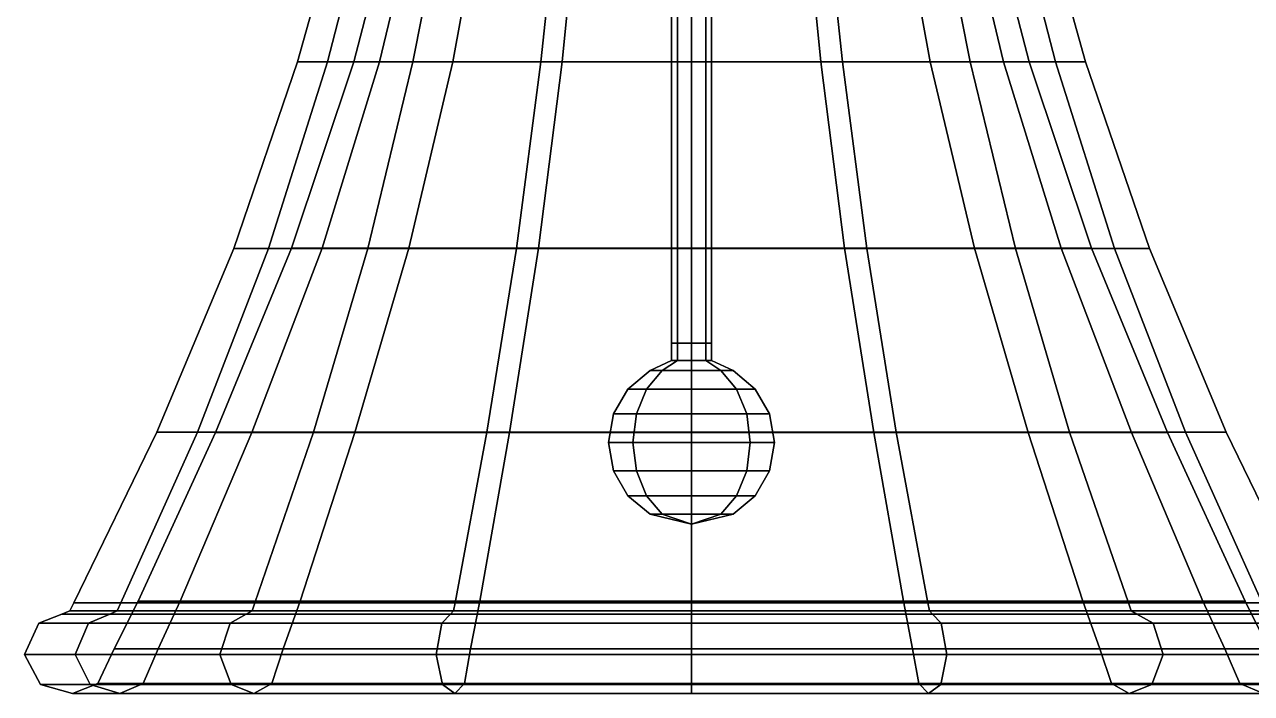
# Model space of a CAD drawing. Header units: metres. Extents: x -14.1 to 14.1, y -13.2 to 13.2.
# Drawn here: x 2.721 to 3.797, y -6.282 to -5.696 of the extents above; entities that cross this region are included whole.
import ezdxf

# ---------------------------------------------------------------- set-up
doc = ezdxf.new("R2010")
doc.units = ezdxf.units.M

msp = doc.modelspace()

# ---------------------------------------------------------------- linework, layer by layer
at = {"layer": 'bell2', "color": 26}
for points in [[(3.02976, -5.56174, 17.295), (2.98673, -5.72833, 17.2772), (2.96048, -5.72833, 17.4094), (3.00704, -5.56174, 17.4094)], [(3.00704, -5.56174, 17.4094), (2.96048, -5.72833, 17.4094), (2.98673, -5.72833, 17.5416), (3.02976, -5.56174, 17.5238)], [(3.09456, -5.56174, 17.198), (3.06164, -5.72833, 17.1651), (2.98673, -5.72833, 17.2772), (3.02976, -5.56174, 17.295)], [(3.02976, -5.56174, 17.5238), (2.98673, -5.72833, 17.5416), (3.06164, -5.72833, 17.6537), (3.09456, -5.56174, 17.6208)], [(3.03239, -5.72833, 17.2961), (3.07309, -5.55838, 17.313), (3.05391, -5.55838, 17.4094), (3.0099, -5.72833, 17.4094)], [(3.0099, -5.72833, 17.4094), (3.05391, -5.55838, 17.4094), (3.07309, -5.55838, 17.5058), (3.03239, -5.72833, 17.5227)], [(3.09657, -5.72833, 17.2001), (3.1277, -5.55838, 17.2312), (3.07309, -5.55838, 17.313), (3.03239, -5.72833, 17.2961)], [(3.03239, -5.72833, 17.5227), (3.07309, -5.55838, 17.5058), (3.1277, -5.55838, 17.5876), (3.09657, -5.72833, 17.6187)], [(3.19152, -5.56174, 17.1332), (3.17372, -5.72833, 17.0902), (3.06164, -5.72833, 17.1651), (3.09456, -5.56174, 17.198)], [(3.09456, -5.56174, 17.6208), (3.06164, -5.72833, 17.6537), (3.17372, -5.72833, 17.7286), (3.19152, -5.56174, 17.6856)], [(3.19259, -5.72833, 17.1359), (3.2095, -5.55838, 17.1766), (3.1277, -5.55838, 17.2312), (3.09657, -5.72833, 17.2001)], [(3.09657, -5.72833, 17.6187), (3.1277, -5.55838, 17.5876), (3.2095, -5.55838, 17.6422), (3.19259, -5.72833, 17.6829)], [(3.30592, -5.56174, 17.1105), (3.30592, -5.72833, 17.0639), (3.17372, -5.72833, 17.0902), (3.19152, -5.56174, 17.1332)], [(3.19152, -5.56174, 17.6856), (3.17372, -5.72833, 17.7286), (3.30592, -5.72833, 17.7549), (3.30592, -5.56174, 17.7083)], [(3.30592, -5.72833, 17.1133), (3.30592, -5.55838, 17.1574), (3.2095, -5.55838, 17.1766), (3.19259, -5.72833, 17.1359)], [(3.19259, -5.72833, 17.6829), (3.2095, -5.55838, 17.6422), (3.30592, -5.55838, 17.6614), (3.30592, -5.72833, 17.7054)], [(3.41921, -5.72833, 17.1359), (3.40239, -5.55838, 17.1766), (3.30592, -5.55838, 17.1574), (3.30592, -5.72833, 17.1133)], [(3.30592, -5.72833, 17.7054), (3.30592, -5.55838, 17.6614), (3.40239, -5.55838, 17.6422), (3.41921, -5.72833, 17.6829)], [(3.42033, -5.56174, 17.1332), (3.43813, -5.72833, 17.0902), (3.30592, -5.72833, 17.0639), (3.30592, -5.56174, 17.1105)], [(3.30592, -5.56174, 17.7083), (3.30592, -5.72833, 17.7549), (3.43813, -5.72833, 17.7286), (3.42033, -5.56174, 17.6856)], [(3.51527, -5.72833, 17.2001), (3.4841, -5.55838, 17.2312), (3.40239, -5.55838, 17.1766), (3.41921, -5.72833, 17.1359)], [(3.41921, -5.72833, 17.6829), (3.40239, -5.55838, 17.6422), (3.4841, -5.55838, 17.5876), (3.51527, -5.72833, 17.6187)], [(3.51729, -5.56174, 17.198), (3.55025, -5.72833, 17.1651), (3.43813, -5.72833, 17.0902), (3.42033, -5.56174, 17.1332)], [(3.42033, -5.56174, 17.6856), (3.43813, -5.72833, 17.7286), (3.55025, -5.72833, 17.6537), (3.51729, -5.56174, 17.6208)], [(3.57941, -5.72833, 17.2961), (3.53875, -5.55838, 17.313), (3.4841, -5.55838, 17.2312), (3.51527, -5.72833, 17.2001)], [(3.51527, -5.72833, 17.6187), (3.4841, -5.55838, 17.5876), (3.53875, -5.55838, 17.5058), (3.57941, -5.72833, 17.5227)], [(3.58209, -5.56174, 17.295), (3.62507, -5.72833, 17.2772), (3.55025, -5.72833, 17.1651), (3.51729, -5.56174, 17.198)], [(3.51729, -5.56174, 17.6208), (3.55025, -5.72833, 17.6537), (3.62507, -5.72833, 17.5416), (3.58209, -5.56174, 17.5238)], [(3.60195, -5.72833, 17.4094), (3.55794, -5.55838, 17.4094), (3.53875, -5.55838, 17.313), (3.57941, -5.72833, 17.2961)], [(3.57941, -5.72833, 17.5227), (3.53875, -5.55838, 17.5058), (3.55794, -5.55838, 17.4094), (3.60195, -5.72833, 17.4094)], [(3.60486, -5.56174, 17.4094), (3.65141, -5.72833, 17.4094), (3.62507, -5.72833, 17.2772), (3.58209, -5.56174, 17.295)], [(3.58209, -5.56174, 17.5238), (3.62507, -5.72833, 17.5416), (3.65141, -5.72833, 17.4094), (3.60486, -5.56174, 17.4094)], [(2.96048, -5.72833, 17.4094), (2.90444, -5.89202, 17.4094), (2.93498, -5.89202, 17.563), (2.98673, -5.72833, 17.5416)], [(2.98673, -5.72833, 17.2772), (2.93498, -5.89202, 17.2558), (2.90444, -5.89202, 17.4094), (2.96048, -5.72833, 17.4094)], [(2.98673, -5.72833, 17.5416), (2.93498, -5.89202, 17.563), (3.02202, -5.89202, 17.6933), (3.06164, -5.72833, 17.6537)], [(3.06164, -5.72833, 17.1651), (3.02202, -5.89202, 17.1255), (2.93498, -5.89202, 17.2558), (2.98673, -5.72833, 17.2772)], [(2.95525, -5.89162, 17.4094), (3.0099, -5.72833, 17.4094), (3.03239, -5.72833, 17.5227), (2.98195, -5.89162, 17.5436)], [(2.98195, -5.89162, 17.2752), (3.03239, -5.72833, 17.2961), (3.0099, -5.72833, 17.4094), (2.95525, -5.89162, 17.4094)], [(2.98195, -5.89162, 17.5436), (3.03239, -5.72833, 17.5227), (3.09657, -5.72833, 17.6187), (3.05798, -5.89162, 17.6574)], [(3.05798, -5.89162, 17.1614), (3.09657, -5.72833, 17.2001), (3.03239, -5.72833, 17.2961), (2.98195, -5.89162, 17.2752)], [(3.06164, -5.72833, 17.6537), (3.02202, -5.89202, 17.6933), (3.1523, -5.89202, 17.7803), (3.17372, -5.72833, 17.7286)], [(3.17372, -5.72833, 17.0902), (3.1523, -5.89202, 17.0385), (3.02202, -5.89202, 17.1255), (3.06164, -5.72833, 17.1651)], [(3.05798, -5.89162, 17.6574), (3.09657, -5.72833, 17.6187), (3.19259, -5.72833, 17.6829), (3.17175, -5.89162, 17.7334)], [(3.17175, -5.89162, 17.0854), (3.19259, -5.72833, 17.1359), (3.09657, -5.72833, 17.2001), (3.05798, -5.89162, 17.1614)], [(3.17372, -5.72833, 17.7286), (3.1523, -5.89202, 17.7803), (3.30592, -5.89202, 17.8109), (3.30592, -5.72833, 17.7549)], [(3.30592, -5.72833, 17.0639), (3.30592, -5.89202, 17.0079), (3.1523, -5.89202, 17.0385), (3.17372, -5.72833, 17.0902)], [(3.17175, -5.89162, 17.7334), (3.19259, -5.72833, 17.6829), (3.30592, -5.72833, 17.7054), (3.30592, -5.89162, 17.7601)], [(3.30592, -5.89162, 17.0587), (3.30592, -5.72833, 17.1133), (3.19259, -5.72833, 17.1359), (3.17175, -5.89162, 17.0854)], [(3.30592, -5.72833, 17.7549), (3.30592, -5.89202, 17.8109), (3.45955, -5.89202, 17.7803), (3.43813, -5.72833, 17.7286)], [(3.43813, -5.72833, 17.0902), (3.45955, -5.89202, 17.0385), (3.30592, -5.89202, 17.0079), (3.30592, -5.72833, 17.0639)], [(3.30592, -5.89162, 17.7601), (3.30592, -5.72833, 17.7054), (3.41921, -5.72833, 17.6829), (3.44014, -5.89162, 17.7334)], [(3.44014, -5.89162, 17.0854), (3.41921, -5.72833, 17.1359), (3.30592, -5.72833, 17.1133), (3.30592, -5.89162, 17.0587)], [(3.44014, -5.89162, 17.7334), (3.41921, -5.72833, 17.6829), (3.51527, -5.72833, 17.6187), (3.55392, -5.89162, 17.6574)], [(3.55392, -5.89162, 17.1614), (3.51527, -5.72833, 17.2001), (3.41921, -5.72833, 17.1359), (3.44014, -5.89162, 17.0854)], [(3.43813, -5.72833, 17.7286), (3.45955, -5.89202, 17.7803), (3.58983, -5.89202, 17.6933), (3.55025, -5.72833, 17.6537)], [(3.55025, -5.72833, 17.1651), (3.58983, -5.89202, 17.1255), (3.45955, -5.89202, 17.0385), (3.43813, -5.72833, 17.0902)], [(3.55392, -5.89162, 17.6574), (3.51527, -5.72833, 17.6187), (3.57941, -5.72833, 17.5227), (3.6299, -5.89162, 17.5436)], [(3.6299, -5.89162, 17.2752), (3.57941, -5.72833, 17.2961), (3.51527, -5.72833, 17.2001), (3.55392, -5.89162, 17.1614)], [(3.55025, -5.72833, 17.6537), (3.58983, -5.89202, 17.6933), (3.67686, -5.89202, 17.563), (3.62507, -5.72833, 17.5416)], [(3.62507, -5.72833, 17.2772), (3.67686, -5.89202, 17.2558), (3.58983, -5.89202, 17.1255), (3.55025, -5.72833, 17.1651)], [(3.6299, -5.89162, 17.5436), (3.57941, -5.72833, 17.5227), (3.60195, -5.72833, 17.4094), (3.65665, -5.89162, 17.4094)], [(3.65665, -5.89162, 17.4094), (3.60195, -5.72833, 17.4094), (3.57941, -5.72833, 17.2961), (3.6299, -5.89162, 17.2752)], [(3.62507, -5.72833, 17.5416), (3.67686, -5.89202, 17.563), (3.70741, -5.89202, 17.4094), (3.65141, -5.72833, 17.4094)], [(3.65141, -5.72833, 17.4094), (3.70741, -5.89202, 17.4094), (3.67686, -5.89202, 17.2558), (3.62507, -5.72833, 17.2772)], [(2.93498, -5.89202, 17.2558), (2.87286, -6.05289, 17.23), (2.83717, -6.05289, 17.4094), (2.90444, -5.89202, 17.4094)], [(2.90444, -5.89202, 17.4094), (2.83717, -6.05289, 17.4094), (2.87286, -6.05289, 17.5888), (2.93498, -5.89202, 17.563)], [(3.02202, -5.89202, 17.1255), (2.97443, -6.05289, 17.0779), (2.87286, -6.05289, 17.23), (2.93498, -5.89202, 17.2558)], [(2.93498, -5.89202, 17.563), (2.87286, -6.05289, 17.5888), (2.97443, -6.05289, 17.7409), (3.02202, -5.89202, 17.6933)], [(2.92032, -6.05325, 17.2497), (2.98195, -5.89162, 17.2752), (2.95525, -5.89162, 17.4094), (2.88856, -6.05325, 17.4094)], [(2.88856, -6.05325, 17.4094), (2.95525, -5.89162, 17.4094), (2.98195, -5.89162, 17.5436), (2.92032, -6.05325, 17.5691)], [(3.01079, -6.05325, 17.1143), (3.05798, -5.89162, 17.1614), (2.98195, -5.89162, 17.2752), (2.92032, -6.05325, 17.2497)], [(2.92032, -6.05325, 17.5691), (2.98195, -5.89162, 17.5436), (3.05798, -5.89162, 17.6574), (3.01079, -6.05325, 17.7045)], [(3.1523, -5.89202, 17.0385), (3.12654, -6.05289, 16.9763), (2.97443, -6.05289, 17.0779), (3.02202, -5.89202, 17.1255)], [(3.02202, -5.89202, 17.6933), (2.97443, -6.05289, 17.7409), (3.12654, -6.05289, 17.8425), (3.1523, -5.89202, 17.7803)], [(3.14621, -6.05325, 17.0238), (3.17175, -5.89162, 17.0854), (3.05798, -5.89162, 17.1614), (3.01079, -6.05325, 17.1143)], [(3.01079, -6.05325, 17.7045), (3.05798, -5.89162, 17.6574), (3.17175, -5.89162, 17.7334), (3.14621, -6.05325, 17.795)], [(3.30592, -5.89202, 17.0079), (3.30592, -6.05289, 16.9407), (3.12654, -6.05289, 16.9763), (3.1523, -5.89202, 17.0385)], [(3.1523, -5.89202, 17.7803), (3.12654, -6.05289, 17.8425), (3.30592, -6.05289, 17.8781), (3.30592, -5.89202, 17.8109)], [(3.30592, -6.05325, 16.992), (3.30592, -5.89162, 17.0587), (3.17175, -5.89162, 17.0854), (3.14621, -6.05325, 17.0238)], [(3.14621, -6.05325, 17.795), (3.17175, -5.89162, 17.7334), (3.30592, -5.89162, 17.7601), (3.30592, -6.05325, 17.8268)], [(3.46568, -6.05325, 17.0238), (3.44014, -5.89162, 17.0854), (3.30592, -5.89162, 17.0587), (3.30592, -6.05325, 16.992)], [(3.30592, -6.05325, 17.8268), (3.30592, -5.89162, 17.7601), (3.44014, -5.89162, 17.7334), (3.46568, -6.05325, 17.795)], [(3.45955, -5.89202, 17.0385), (3.48527, -6.05289, 16.9763), (3.30592, -6.05289, 16.9407), (3.30592, -5.89202, 17.0079)], [(3.30592, -5.89202, 17.8109), (3.30592, -6.05289, 17.8781), (3.48527, -6.05289, 17.8425), (3.45955, -5.89202, 17.7803)], [(3.60105, -6.05325, 17.1143), (3.55392, -5.89162, 17.1614), (3.44014, -5.89162, 17.0854), (3.46568, -6.05325, 17.0238)], [(3.46568, -6.05325, 17.795), (3.44014, -5.89162, 17.7334), (3.55392, -5.89162, 17.6574), (3.60105, -6.05325, 17.7045)], [(3.58983, -5.89202, 17.1255), (3.63737, -6.05289, 17.0779), (3.48527, -6.05289, 16.9763), (3.45955, -5.89202, 17.0385)], [(3.45955, -5.89202, 17.7803), (3.48527, -6.05289, 17.8425), (3.63737, -6.05289, 17.7409), (3.58983, -5.89202, 17.6933)], [(3.69153, -6.05325, 17.2497), (3.6299, -5.89162, 17.2752), (3.55392, -5.89162, 17.1614), (3.60105, -6.05325, 17.1143)], [(3.60105, -6.05325, 17.7045), (3.55392, -5.89162, 17.6574), (3.6299, -5.89162, 17.5436), (3.69153, -6.05325, 17.5691)], [(3.67686, -5.89202, 17.2558), (3.73898, -6.05289, 17.23), (3.63737, -6.05289, 17.0779), (3.58983, -5.89202, 17.1255)], [(3.58983, -5.89202, 17.6933), (3.63737, -6.05289, 17.7409), (3.73898, -6.05289, 17.5888), (3.67686, -5.89202, 17.563)], [(3.72328, -6.05325, 17.4094), (3.65665, -5.89162, 17.4094), (3.6299, -5.89162, 17.2752), (3.69153, -6.05325, 17.2497)], [(3.69153, -6.05325, 17.5691), (3.6299, -5.89162, 17.5436), (3.65665, -5.89162, 17.4094), (3.72328, -6.05325, 17.4094)], [(3.70741, -5.89202, 17.4094), (3.77467, -6.05289, 17.4094), (3.73898, -6.05289, 17.23), (3.67686, -5.89202, 17.2558)], [(3.67686, -5.89202, 17.563), (3.73898, -6.05289, 17.5888), (3.77467, -6.05289, 17.4094), (3.70741, -5.89202, 17.4094)], [(2.83717, -6.05289, 17.4094), (2.76428, -6.20272, 17.4094), (2.80551, -6.20272, 17.6167), (2.87286, -6.05289, 17.5888)], [(2.87286, -6.05289, 17.23), (2.80551, -6.20272, 17.2021), (2.76428, -6.20272, 17.4094), (2.83717, -6.05289, 17.4094)], [(2.87286, -6.05289, 17.5888), (2.80551, -6.20272, 17.6167), (2.92291, -6.20272, 17.7924), (2.97443, -6.05289, 17.7409)], [(2.97443, -6.05289, 17.0779), (2.92291, -6.20272, 17.0264), (2.80551, -6.20272, 17.2021), (2.87286, -6.05289, 17.23)], [(2.82058, -6.20106, 17.4094), (2.88856, -6.05325, 17.4094), (2.92032, -6.05325, 17.5691), (2.85752, -6.20106, 17.5951)], [(2.85752, -6.20106, 17.2237), (2.92032, -6.05325, 17.2497), (2.88856, -6.05325, 17.4094), (2.82058, -6.20106, 17.4094)], [(2.85752, -6.20106, 17.5951), (2.92032, -6.05325, 17.5691), (3.01079, -6.05325, 17.7045), (2.96276, -6.20106, 17.7526)], [(2.96276, -6.20106, 17.0662), (3.01079, -6.05325, 17.1143), (2.92032, -6.05325, 17.2497), (2.85752, -6.20106, 17.2237)], [(2.97443, -6.05289, 17.7409), (2.92291, -6.20272, 17.7924), (3.09863, -6.20272, 17.9098), (3.12654, -6.05289, 17.8425)], [(3.12654, -6.05289, 16.9763), (3.09863, -6.20272, 16.909), (2.92291, -6.20272, 17.0264), (2.97443, -6.05289, 17.0779)], [(2.96276, -6.20106, 17.7526), (3.01079, -6.05325, 17.7045), (3.14621, -6.05325, 17.795), (3.12019, -6.20106, 17.8578)], [(3.12019, -6.20106, 16.961), (3.14621, -6.05325, 17.0238), (3.01079, -6.05325, 17.1143), (2.96276, -6.20106, 17.0662)], [(3.12654, -6.05289, 17.8425), (3.09863, -6.20272, 17.9098), (3.30592, -6.20272, 17.9511), (3.30592, -6.05289, 17.8781)], [(3.30592, -6.05289, 16.9407), (3.30592, -6.20272, 16.8677), (3.09863, -6.20272, 16.909), (3.12654, -6.05289, 16.9763)], [(3.12019, -6.20106, 17.8578), (3.14621, -6.05325, 17.795), (3.30592, -6.05325, 17.8268), (3.30592, -6.20106, 17.8947)], [(3.30592, -6.20106, 16.9241), (3.30592, -6.05325, 16.992), (3.14621, -6.05325, 17.0238), (3.12019, -6.20106, 16.961)], [(3.30592, -6.05289, 17.8781), (3.30592, -6.20272, 17.9511), (3.51322, -6.20272, 17.9098), (3.48527, -6.05289, 17.8425)], [(3.48527, -6.05289, 16.9763), (3.51322, -6.20272, 16.909), (3.30592, -6.20272, 16.8677), (3.30592, -6.05289, 16.9407)], [(3.30592, -6.20106, 17.8947), (3.30592, -6.05325, 17.8268), (3.46568, -6.05325, 17.795), (3.49166, -6.20106, 17.8578)], [(3.49166, -6.20106, 16.961), (3.46568, -6.05325, 17.0238), (3.30592, -6.05325, 16.992), (3.30592, -6.20106, 16.9241)], [(3.49166, -6.20106, 17.8578), (3.46568, -6.05325, 17.795), (3.60105, -6.05325, 17.7045), (3.64909, -6.20106, 17.7526)], [(3.64909, -6.20106, 17.0662), (3.60105, -6.05325, 17.1143), (3.46568, -6.05325, 17.0238), (3.49166, -6.20106, 16.961)], [(3.48527, -6.05289, 17.8425), (3.51322, -6.20272, 17.9098), (3.68894, -6.20272, 17.7924), (3.63737, -6.05289, 17.7409)], [(3.63737, -6.05289, 17.0779), (3.68894, -6.20272, 17.0264), (3.51322, -6.20272, 16.909), (3.48527, -6.05289, 16.9763)], [(3.64909, -6.20106, 17.7526), (3.60105, -6.05325, 17.7045), (3.69153, -6.05325, 17.5691), (3.75428, -6.20106, 17.5951)], [(3.75428, -6.20106, 17.2237), (3.69153, -6.05325, 17.2497), (3.60105, -6.05325, 17.1143), (3.64909, -6.20106, 17.0662)], [(3.63737, -6.05289, 17.7409), (3.68894, -6.20272, 17.7924), (3.80638, -6.20272, 17.6167), (3.73898, -6.05289, 17.5888)], [(3.73898, -6.05289, 17.23), (3.80638, -6.20272, 17.2021), (3.68894, -6.20272, 17.0264), (3.63737, -6.05289, 17.0779)], [(3.75428, -6.20106, 17.5951), (3.69153, -6.05325, 17.5691), (3.72328, -6.05325, 17.4094), (3.79122, -6.20106, 17.4094)], [(3.79122, -6.20106, 17.4094), (3.72328, -6.05325, 17.4094), (3.69153, -6.05325, 17.2497), (3.75428, -6.20106, 17.2237)], [(3.73898, -6.05289, 17.5888), (3.80638, -6.20272, 17.6167), (3.84757, -6.20272, 17.4094), (3.77467, -6.05289, 17.4094)], [(3.77467, -6.05289, 17.4094), (3.84757, -6.20272, 17.4094), (3.80638, -6.20272, 17.2021), (3.73898, -6.05289, 17.23)], [(2.76428, -6.20272, 17.4094), (2.80551, -6.20272, 17.2021), (2.80238, -6.20965, 17.2008), (2.76088, -6.20965, 17.4094)], [(2.80551, -6.20272, 17.6167), (2.76428, -6.20272, 17.4094), (2.76088, -6.20965, 17.4094), (2.80238, -6.20965, 17.618)], [(2.8382, -6.24292, 17.2157), (2.85752, -6.20106, 17.2237), (2.82058, -6.20106, 17.4094), (2.79965, -6.24292, 17.4094)], [(2.79965, -6.24292, 17.4094), (2.82058, -6.20106, 17.4094), (2.85752, -6.20106, 17.5951), (2.8382, -6.24292, 17.6031)], [(2.80551, -6.20272, 17.2021), (2.92291, -6.20272, 17.0264), (2.92054, -6.20965, 17.024), (2.80238, -6.20965, 17.2008)], [(2.92291, -6.20272, 17.7924), (2.80551, -6.20272, 17.6167), (2.80238, -6.20965, 17.618), (2.92054, -6.20965, 17.7948)], [(2.94795, -6.24292, 17.0514), (2.96276, -6.20106, 17.0662), (2.85752, -6.20106, 17.2237), (2.8382, -6.24292, 17.2157)], [(2.8382, -6.24292, 17.6031), (2.85752, -6.20106, 17.5951), (2.96276, -6.20106, 17.7526), (2.94795, -6.24292, 17.7674)], [(2.92291, -6.20272, 17.0264), (3.09863, -6.20272, 16.909), (3.09733, -6.20965, 16.9058), (2.92054, -6.20965, 17.024)], [(3.09863, -6.20272, 17.9098), (2.92291, -6.20272, 17.7924), (2.92054, -6.20965, 17.7948), (3.09733, -6.20965, 17.913)], [(3.11218, -6.24292, 16.9417), (3.12019, -6.20106, 16.961), (2.96276, -6.20106, 17.0662), (2.94795, -6.24292, 17.0514)], [(2.94795, -6.24292, 17.7674), (2.96276, -6.20106, 17.7526), (3.12019, -6.20106, 17.8578), (3.11218, -6.24292, 17.8771)], [(3.09863, -6.20272, 16.909), (3.30592, -6.20272, 16.8677), (3.30592, -6.20965, 16.8644), (3.09733, -6.20965, 16.9058)], [(3.30592, -6.20272, 17.9511), (3.09863, -6.20272, 17.9098), (3.09733, -6.20965, 17.913), (3.30592, -6.20965, 17.9544)], [(3.30592, -6.24292, 16.9031), (3.30592, -6.20106, 16.9241), (3.12019, -6.20106, 16.961), (3.11218, -6.24292, 16.9417)], [(3.11218, -6.24292, 17.8771), (3.12019, -6.20106, 17.8578), (3.30592, -6.20106, 17.8947), (3.30592, -6.24292, 17.9157)], [(3.49967, -6.24292, 16.9417), (3.49166, -6.20106, 16.961), (3.30592, -6.20106, 16.9241), (3.30592, -6.24292, 16.9031)], [(3.30592, -6.24292, 17.9157), (3.30592, -6.20106, 17.8947), (3.49166, -6.20106, 17.8578), (3.49967, -6.24292, 17.8771)], [(3.30592, -6.20272, 16.8677), (3.51322, -6.20272, 16.909), (3.51447, -6.20965, 16.9058), (3.30592, -6.20965, 16.8644)], [(3.51322, -6.20272, 17.9098), (3.30592, -6.20272, 17.9511), (3.30592, -6.20965, 17.9544), (3.51447, -6.20965, 17.913)], [(3.66389, -6.24292, 17.0514), (3.64909, -6.20106, 17.0662), (3.49166, -6.20106, 16.961), (3.49967, -6.24292, 16.9417)], [(3.49967, -6.24292, 17.8771), (3.49166, -6.20106, 17.8578), (3.64909, -6.20106, 17.7526), (3.66389, -6.24292, 17.7674)], [(3.51322, -6.20272, 16.909), (3.68894, -6.20272, 17.0264), (3.69135, -6.20965, 17.024), (3.51447, -6.20965, 16.9058)], [(3.68894, -6.20272, 17.7924), (3.51322, -6.20272, 17.9098), (3.51447, -6.20965, 17.913), (3.69135, -6.20965, 17.7948)], [(3.77364, -6.24292, 17.2157), (3.75428, -6.20106, 17.2237), (3.64909, -6.20106, 17.0662), (3.66389, -6.24292, 17.0514)], [(3.66389, -6.24292, 17.7674), (3.64909, -6.20106, 17.7526), (3.75428, -6.20106, 17.5951), (3.77364, -6.24292, 17.6031)], [(3.68894, -6.20272, 17.0264), (3.80638, -6.20272, 17.2021), (3.80947, -6.20965, 17.2008), (3.69135, -6.20965, 17.024)], [(3.80638, -6.20272, 17.6167), (3.68894, -6.20272, 17.7924), (3.69135, -6.20965, 17.7948), (3.80947, -6.20965, 17.618)], [(3.8122, -6.24292, 17.4094), (3.79122, -6.20106, 17.4094), (3.75428, -6.20106, 17.2237), (3.77364, -6.24292, 17.2157)], [(3.77364, -6.24292, 17.6031), (3.75428, -6.20106, 17.5951), (3.79122, -6.20106, 17.4094), (3.8122, -6.24292, 17.4094)], [(2.79572, -6.21251, 17.1981), (2.77729, -6.22052, 17.1904), (2.73373, -6.22052, 17.4094), (2.75372, -6.21251, 17.4094)], [(2.75372, -6.21251, 17.4094), (2.73373, -6.22052, 17.4094), (2.77729, -6.22052, 17.6284), (2.79572, -6.21251, 17.6207)], [(2.80238, -6.20965, 17.618), (2.76088, -6.20965, 17.4094), (2.75372, -6.21251, 17.4094), (2.79572, -6.21251, 17.6207)], [(2.76088, -6.20965, 17.4094), (2.80238, -6.20965, 17.2008), (2.79572, -6.21251, 17.1981), (2.75372, -6.21251, 17.4094)], [(2.91544, -6.21251, 17.0189), (2.90131, -6.22052, 17.0048), (2.77729, -6.22052, 17.1904), (2.79572, -6.21251, 17.1981)], [(2.79572, -6.21251, 17.6207), (2.77729, -6.22052, 17.6284), (2.90131, -6.22052, 17.814), (2.91544, -6.21251, 17.7999)], [(2.92054, -6.20965, 17.7948), (2.80238, -6.20965, 17.618), (2.79572, -6.21251, 17.6207), (2.91544, -6.21251, 17.7999)], [(2.80238, -6.20965, 17.2008), (2.92054, -6.20965, 17.024), (2.91544, -6.21251, 17.0189), (2.79572, -6.21251, 17.1981)], [(3.0946, -6.21251, 16.8992), (3.08696, -6.22052, 16.8807), (2.90131, -6.22052, 17.0048), (2.91544, -6.21251, 17.0189)], [(2.91544, -6.21251, 17.7999), (2.90131, -6.22052, 17.814), (3.08696, -6.22052, 17.9381), (3.0946, -6.21251, 17.9196)], [(3.09733, -6.20965, 17.913), (2.92054, -6.20965, 17.7948), (2.91544, -6.21251, 17.7999), (3.0946, -6.21251, 17.9196)], [(2.92054, -6.20965, 17.024), (3.09733, -6.20965, 16.9058), (3.0946, -6.21251, 16.8992), (2.91544, -6.21251, 17.0189)], [(3.30592, -6.21251, 16.8572), (3.30592, -6.22052, 16.8372), (3.08696, -6.22052, 16.8807), (3.0946, -6.21251, 16.8992)], [(3.0946, -6.21251, 17.9196), (3.08696, -6.22052, 17.9381), (3.30592, -6.22052, 17.9816), (3.30592, -6.21251, 17.9616)], [(3.30592, -6.20965, 17.9544), (3.09733, -6.20965, 17.913), (3.0946, -6.21251, 17.9196), (3.30592, -6.21251, 17.9616)], [(3.09733, -6.20965, 16.9058), (3.30592, -6.20965, 16.8644), (3.30592, -6.21251, 16.8572), (3.0946, -6.21251, 16.8992)], [(3.51447, -6.20965, 17.913), (3.30592, -6.20965, 17.9544), (3.30592, -6.21251, 17.9616), (3.51724, -6.21251, 17.9196)], [(3.30592, -6.20965, 16.8644), (3.51447, -6.20965, 16.9058), (3.51724, -6.21251, 16.8992), (3.30592, -6.21251, 16.8572)], [(3.51724, -6.21251, 16.8992), (3.52489, -6.22052, 16.8807), (3.30592, -6.22052, 16.8372), (3.30592, -6.21251, 16.8572)], [(3.30592, -6.21251, 17.9616), (3.30592, -6.22052, 17.9816), (3.52489, -6.22052, 17.9381), (3.51724, -6.21251, 17.9196)], [(3.69135, -6.20965, 17.7948), (3.51447, -6.20965, 17.913), (3.51724, -6.21251, 17.9196), (3.69636, -6.21251, 17.7999)], [(3.51447, -6.20965, 16.9058), (3.69135, -6.20965, 17.024), (3.69636, -6.21251, 17.0189), (3.51724, -6.21251, 16.8992)], [(3.69636, -6.21251, 17.0189), (3.71054, -6.22052, 17.0048), (3.52489, -6.22052, 16.8807), (3.51724, -6.21251, 16.8992)], [(3.51724, -6.21251, 17.9196), (3.52489, -6.22052, 17.9381), (3.71054, -6.22052, 17.814), (3.69636, -6.21251, 17.7999)], [(3.80947, -6.20965, 17.618), (3.69135, -6.20965, 17.7948), (3.69636, -6.21251, 17.7999), (3.81609, -6.21251, 17.6207)], [(3.69135, -6.20965, 17.024), (3.80947, -6.20965, 17.2008), (3.81609, -6.21251, 17.1981), (3.69636, -6.21251, 17.0189)], [(3.81609, -6.21251, 17.1981), (3.8346, -6.22052, 17.1904), (3.71054, -6.22052, 17.0048), (3.69636, -6.21251, 17.0189)], [(3.69636, -6.21251, 17.7999), (3.71054, -6.22052, 17.814), (3.8346, -6.22052, 17.6284), (3.81609, -6.21251, 17.6207)], [(2.73373, -6.22052, 17.4094), (2.72107, -6.24793, 17.4094), (2.76557, -6.24793, 17.6332), (2.77729, -6.22052, 17.6284)], [(2.77729, -6.22052, 17.1904), (2.76557, -6.24793, 17.1856), (2.72107, -6.24793, 17.4094), (2.73373, -6.22052, 17.4094)], [(2.77729, -6.22052, 17.6284), (2.76557, -6.24793, 17.6332), (2.89236, -6.24793, 17.8229), (2.90131, -6.22052, 17.814)], [(2.90131, -6.22052, 17.0048), (2.89236, -6.24793, 16.9959), (2.76557, -6.24793, 17.1856), (2.77729, -6.22052, 17.1904)], [(2.90131, -6.22052, 17.814), (2.89236, -6.24793, 17.8229), (3.08213, -6.24793, 17.9497), (3.08696, -6.22052, 17.9381)], [(3.08696, -6.22052, 16.8807), (3.08213, -6.24793, 16.8691), (2.89236, -6.24793, 16.9959), (2.90131, -6.22052, 17.0048)], [(3.08696, -6.22052, 17.9381), (3.08213, -6.24793, 17.9497), (3.30592, -6.24793, 17.9942), (3.30592, -6.22052, 17.9816)], [(3.30592, -6.22052, 16.8372), (3.30592, -6.24793, 16.8246), (3.08213, -6.24793, 16.8691), (3.08696, -6.22052, 16.8807)], [(3.30592, -6.22052, 17.9816), (3.30592, -6.24793, 17.9942), (3.52972, -6.24793, 17.9497), (3.52489, -6.22052, 17.9381)], [(3.52489, -6.22052, 16.8807), (3.52972, -6.24793, 16.8691), (3.30592, -6.24793, 16.8246), (3.30592, -6.22052, 16.8372)], [(3.52489, -6.22052, 17.9381), (3.52972, -6.24793, 17.9497), (3.71944, -6.24793, 17.8229), (3.71054, -6.22052, 17.814)], [(3.71054, -6.22052, 17.0048), (3.71944, -6.24793, 16.9959), (3.52972, -6.24793, 16.8691), (3.52489, -6.22052, 16.8807)], [(3.71054, -6.22052, 17.814), (3.71944, -6.24793, 17.8229), (3.84623, -6.24793, 17.6332), (3.8346, -6.22052, 17.6284)], [(3.8346, -6.22052, 17.1904), (3.84623, -6.24793, 17.1856), (3.71944, -6.24793, 16.9959), (3.71054, -6.22052, 17.0048)], [(2.76557, -6.24793, 17.1856), (2.77859, -6.27414, 17.191), (2.73512, -6.27414, 17.4094), (2.72107, -6.24793, 17.4094)], [(2.72107, -6.24793, 17.4094), (2.73512, -6.27414, 17.4094), (2.77859, -6.27414, 17.6278), (2.76557, -6.24793, 17.6332)], [(2.89236, -6.24793, 16.9959), (2.90229, -6.27414, 17.0058), (2.77859, -6.27414, 17.191), (2.76557, -6.24793, 17.1856)], [(2.76557, -6.24793, 17.6332), (2.77859, -6.27414, 17.6278), (2.90229, -6.27414, 17.813), (2.89236, -6.24793, 17.8229)], [(2.78543, -6.27342, 17.4094), (2.79965, -6.24292, 17.4094), (2.8382, -6.24292, 17.6031), (2.82505, -6.27342, 17.6086)], [(2.82505, -6.27342, 17.2102), (2.8382, -6.24292, 17.2157), (2.79965, -6.24292, 17.4094), (2.78543, -6.27342, 17.4094)], [(2.82505, -6.27342, 17.6086), (2.8382, -6.24292, 17.6031), (2.94795, -6.24292, 17.7674), (2.93789, -6.27342, 17.7775)], [(2.93789, -6.27342, 17.0414), (2.94795, -6.24292, 17.0514), (2.8382, -6.24292, 17.2157), (2.82505, -6.27342, 17.2102)], [(3.08213, -6.24793, 16.8691), (3.08745, -6.27414, 16.882), (2.90229, -6.27414, 17.0058), (2.89236, -6.24793, 16.9959)], [(2.89236, -6.24793, 17.8229), (2.90229, -6.27414, 17.813), (3.08745, -6.27414, 17.9368), (3.08213, -6.24793, 17.9497)], [(2.93789, -6.27342, 17.7775), (2.94795, -6.24292, 17.7674), (3.11218, -6.24292, 17.8771), (3.10677, -6.27342, 17.8903)], [(3.10677, -6.27342, 16.9285), (3.11218, -6.24292, 16.9417), (2.94795, -6.24292, 17.0514), (2.93789, -6.27342, 17.0414)], [(3.30592, -6.24793, 16.8246), (3.30592, -6.27414, 16.8386), (3.08745, -6.27414, 16.882), (3.08213, -6.24793, 16.8691)], [(3.08213, -6.24793, 17.9497), (3.08745, -6.27414, 17.9368), (3.30592, -6.27414, 17.9802), (3.30592, -6.24793, 17.9942)], [(3.10677, -6.27342, 17.8903), (3.11218, -6.24292, 17.8771), (3.30592, -6.24292, 17.9157), (3.30592, -6.27342, 17.9299)], [(3.30592, -6.27342, 16.8889), (3.30592, -6.24292, 16.9031), (3.11218, -6.24292, 16.9417), (3.10677, -6.27342, 16.9285)], [(3.30592, -6.27342, 17.9299), (3.30592, -6.24292, 17.9157), (3.49967, -6.24292, 17.8771), (3.50512, -6.27342, 17.8903)], [(3.50512, -6.27342, 16.9285), (3.49967, -6.24292, 16.9417), (3.30592, -6.24292, 16.9031), (3.30592, -6.27342, 16.8889)], [(3.52972, -6.24793, 16.8691), (3.52435, -6.27414, 16.882), (3.30592, -6.27414, 16.8386), (3.30592, -6.24793, 16.8246)], [(3.30592, -6.24793, 17.9942), (3.30592, -6.27414, 17.9802), (3.52435, -6.27414, 17.9368), (3.52972, -6.24793, 17.9497)], [(3.50512, -6.27342, 17.8903), (3.49967, -6.24292, 17.8771), (3.66389, -6.24292, 17.7674), (3.674, -6.27342, 17.7775)], [(3.674, -6.27342, 17.0414), (3.66389, -6.24292, 17.0514), (3.49967, -6.24292, 16.9417), (3.50512, -6.27342, 16.9285)], [(3.71944, -6.24793, 16.9959), (3.70955, -6.27414, 17.0058), (3.52435, -6.27414, 16.882), (3.52972, -6.24793, 16.8691)], [(3.52972, -6.24793, 17.9497), (3.52435, -6.27414, 17.9368), (3.70955, -6.27414, 17.813), (3.71944, -6.24793, 17.8229)], [(3.674, -6.27342, 17.7775), (3.66389, -6.24292, 17.7674), (3.77364, -6.24292, 17.6031), (3.78679, -6.27342, 17.6086)], [(3.78679, -6.27342, 17.2102), (3.77364, -6.24292, 17.2157), (3.66389, -6.24292, 17.0514), (3.674, -6.27342, 17.0414)], [(3.84623, -6.24793, 17.1856), (3.8333, -6.27414, 17.191), (3.70955, -6.27414, 17.0058), (3.71944, -6.24793, 16.9959)], [(3.71944, -6.24793, 17.8229), (3.70955, -6.27414, 17.813), (3.8333, -6.27414, 17.6278), (3.84623, -6.24793, 17.6332)], [(3.78679, -6.27342, 17.6086), (3.77364, -6.24292, 17.6031), (3.8122, -6.24292, 17.4094), (3.82642, -6.27342, 17.4094)], [(3.82642, -6.27342, 17.4094), (3.8122, -6.24292, 17.4094), (3.77364, -6.24292, 17.2157), (3.78679, -6.27342, 17.2102)], [(2.73512, -6.27414, 17.4094), (2.76325, -6.28205, 17.4094), (2.80457, -6.28205, 17.6171), (2.77859, -6.27414, 17.6278)], [(2.77859, -6.27414, 17.191), (2.80457, -6.28205, 17.2017), (2.76325, -6.28205, 17.4094), (2.73512, -6.27414, 17.4094)], [(2.80457, -6.28205, 17.2017), (2.82505, -6.27342, 17.2102), (2.78543, -6.27342, 17.4094), (2.76325, -6.28205, 17.4094)], [(2.76325, -6.28205, 17.4094), (2.78543, -6.27342, 17.4094), (2.82505, -6.27342, 17.6086), (2.80457, -6.28205, 17.6171)], [(2.77859, -6.27414, 17.6278), (2.80457, -6.28205, 17.6171), (2.92224, -6.28205, 17.7931), (2.90229, -6.27414, 17.813)], [(2.90229, -6.27414, 17.0058), (2.92224, -6.28205, 17.0257), (2.80457, -6.28205, 17.2017), (2.77859, -6.27414, 17.191)], [(2.92224, -6.28205, 17.0257), (2.93789, -6.27342, 17.0414), (2.82505, -6.27342, 17.2102), (2.80457, -6.28205, 17.2017)], [(2.80457, -6.28205, 17.6171), (2.82505, -6.27342, 17.6086), (2.93789, -6.27342, 17.7775), (2.92224, -6.28205, 17.7931)], [(2.90229, -6.27414, 17.813), (2.92224, -6.28205, 17.7931), (3.09823, -6.28205, 17.9108), (3.08745, -6.27414, 17.9368)], [(3.08745, -6.27414, 16.882), (3.09823, -6.28205, 16.9081), (2.92224, -6.28205, 17.0257), (2.90229, -6.27414, 17.0058)], [(3.09823, -6.28205, 16.9081), (3.10677, -6.27342, 16.9285), (2.93789, -6.27342, 17.0414), (2.92224, -6.28205, 17.0257)], [(2.92224, -6.28205, 17.7931), (2.93789, -6.27342, 17.7775), (3.10677, -6.27342, 17.8903), (3.09823, -6.28205, 17.9108)], [(3.08745, -6.27414, 17.9368), (3.09823, -6.28205, 17.9108), (3.30592, -6.28205, 17.9521), (3.30592, -6.27414, 17.9802)], [(3.30592, -6.27414, 16.8386), (3.30592, -6.28205, 16.8667), (3.09823, -6.28205, 16.9081), (3.08745, -6.27414, 16.882)], [(3.30592, -6.28205, 16.8667), (3.30592, -6.27342, 16.8889), (3.10677, -6.27342, 16.9285), (3.09823, -6.28205, 16.9081)], [(3.09823, -6.28205, 17.9108), (3.10677, -6.27342, 17.8903), (3.30592, -6.27342, 17.9299), (3.30592, -6.28205, 17.9521)], [(3.51358, -6.28205, 16.9081), (3.50512, -6.27342, 16.9285), (3.30592, -6.27342, 16.8889), (3.30592, -6.28205, 16.8667)], [(3.30592, -6.28205, 17.9521), (3.30592, -6.27342, 17.9299), (3.50512, -6.27342, 17.8903), (3.51358, -6.28205, 17.9108)], [(3.30592, -6.27414, 17.9802), (3.30592, -6.28205, 17.9521), (3.51358, -6.28205, 17.9108), (3.52435, -6.27414, 17.9368)], [(3.52435, -6.27414, 16.882), (3.51358, -6.28205, 16.9081), (3.30592, -6.28205, 16.8667), (3.30592, -6.27414, 16.8386)], [(3.68965, -6.28205, 17.0257), (3.674, -6.27342, 17.0414), (3.50512, -6.27342, 16.9285), (3.51358, -6.28205, 16.9081)], [(3.51358, -6.28205, 17.9108), (3.50512, -6.27342, 17.8903), (3.674, -6.27342, 17.7775), (3.68965, -6.28205, 17.7931)], [(3.52435, -6.27414, 17.9368), (3.51358, -6.28205, 17.9108), (3.68965, -6.28205, 17.7931), (3.70955, -6.27414, 17.813)], [(3.70955, -6.27414, 17.0058), (3.68965, -6.28205, 17.0257), (3.51358, -6.28205, 16.9081), (3.52435, -6.27414, 16.882)], [(3.80728, -6.28205, 17.2017), (3.78679, -6.27342, 17.2102), (3.674, -6.27342, 17.0414), (3.68965, -6.28205, 17.0257)], [(3.68965, -6.28205, 17.7931), (3.674, -6.27342, 17.7775), (3.78679, -6.27342, 17.6086), (3.80728, -6.28205, 17.6171)], [(3.70955, -6.27414, 17.813), (3.68965, -6.28205, 17.7931), (3.80728, -6.28205, 17.6171), (3.8333, -6.27414, 17.6278)], [(3.8333, -6.27414, 17.191), (3.80728, -6.28205, 17.2017), (3.68965, -6.28205, 17.0257), (3.70955, -6.27414, 17.0058)], [(3.84856, -6.28205, 17.4094), (3.82642, -6.27342, 17.4094), (3.78679, -6.27342, 17.2102), (3.80728, -6.28205, 17.2017)], [(3.80728, -6.28205, 17.6171), (3.78679, -6.27342, 17.6086), (3.82642, -6.27342, 17.4094), (3.84856, -6.28205, 17.4094)]]:
    msp.add_3dface(points, dxfattribs=at)
at = {"layer": 'clap2', "color": 15}
for points in [[(3.28835, -5.97507, 17.4094), (3.28835, -5.20538, 17.4094), (3.29349, -5.20538, 17.397), (3.29349, -5.97507, 17.397)], [(3.29349, -5.97507, 17.4218), (3.29349, -5.20538, 17.4218), (3.28835, -5.20538, 17.4094), (3.28835, -5.97507, 17.4094)], [(3.30592, -5.97507, 17.427), (3.30592, -5.20538, 17.427), (3.29349, -5.20538, 17.4218), (3.29349, -5.97507, 17.4218)], [(3.29349, -5.97507, 17.397), (3.29349, -5.20538, 17.397), (3.30592, -5.20538, 17.3918), (3.30592, -5.97507, 17.3918)], [(3.31836, -5.97507, 17.4218), (3.31836, -5.20538, 17.4218), (3.30592, -5.20538, 17.427), (3.30592, -5.97507, 17.427)], [(3.30592, -5.97507, 17.3918), (3.30592, -5.20538, 17.3918), (3.31836, -5.20538, 17.397), (3.31836, -5.97507, 17.397)], [(3.3235, -5.97507, 17.4094), (3.3235, -5.20538, 17.4094), (3.31836, -5.20538, 17.4218), (3.31836, -5.97507, 17.4218)], [(3.31836, -5.97507, 17.397), (3.31836, -5.20538, 17.397), (3.3235, -5.20538, 17.4094), (3.3235, -5.97507, 17.4094)], [(3.29349, -5.99028, 17.4218), (3.29349, -5.97507, 17.4218), (3.28835, -5.97507, 17.4094), (3.28835, -5.99028, 17.4094)], [(3.28835, -5.99028, 17.4094), (3.28835, -5.97507, 17.4094), (3.29349, -5.97507, 17.397), (3.29349, -5.99028, 17.397)], [(3.29349, -5.99028, 17.397), (3.29349, -5.97507, 17.397), (3.30592, -5.97507, 17.3918), (3.30592, -5.99028, 17.3918)], [(3.30592, -5.99028, 17.427), (3.30592, -5.97507, 17.427), (3.29349, -5.97507, 17.4218), (3.29349, -5.99028, 17.4218)], [(3.30592, -5.99028, 17.3918), (3.30592, -5.97507, 17.3918), (3.31836, -5.97507, 17.397), (3.31836, -5.99028, 17.397)], [(3.31836, -5.99028, 17.4218), (3.31836, -5.97507, 17.4218), (3.30592, -5.97507, 17.427), (3.30592, -5.99028, 17.427)], [(3.31836, -5.99028, 17.397), (3.31836, -5.97507, 17.397), (3.3235, -5.97507, 17.4094), (3.3235, -5.99028, 17.4094)], [(3.3235, -5.99028, 17.4094), (3.3235, -5.97507, 17.4094), (3.31836, -5.97507, 17.4218), (3.31836, -5.99028, 17.4218)], [(3.29349, -5.99028, 17.397), (3.28016, -5.99891, 17.3837), (3.26952, -5.99891, 17.4094), (3.28835, -5.99028, 17.4094)], [(3.28835, -5.99028, 17.4094), (3.26952, -5.99891, 17.4094), (3.28016, -5.99891, 17.4351), (3.29349, -5.99028, 17.4218)], [(3.29349, -5.99028, 17.4218), (3.28016, -5.99891, 17.4351), (3.30592, -5.99891, 17.4458), (3.30592, -5.99028, 17.427)], [(3.30592, -5.99028, 17.3918), (3.30592, -5.99891, 17.373), (3.28016, -5.99891, 17.3837), (3.29349, -5.99028, 17.397)], [(3.30592, -5.99028, 17.427), (3.30592, -5.99891, 17.4458), (3.33164, -5.99891, 17.4351), (3.31836, -5.99028, 17.4218)], [(3.31836, -5.99028, 17.397), (3.33164, -5.99891, 17.3837), (3.30592, -5.99891, 17.373), (3.30592, -5.99028, 17.3918)], [(3.31836, -5.99028, 17.4218), (3.33164, -5.99891, 17.4351), (3.34233, -5.99891, 17.4094), (3.3235, -5.99028, 17.4094)], [(3.3235, -5.99028, 17.4094), (3.34233, -5.99891, 17.4094), (3.33164, -5.99891, 17.3837), (3.31836, -5.99028, 17.397)], [(3.28016, -5.99891, 17.3837), (3.26648, -6.01519, 17.37), (3.25015, -6.01519, 17.4094), (3.26952, -5.99891, 17.4094)], [(3.26952, -5.99891, 17.4094), (3.25015, -6.01519, 17.4094), (3.26648, -6.01519, 17.4488), (3.28016, -5.99891, 17.4351)], [(3.30592, -5.99891, 17.373), (3.30592, -6.01519, 17.3536), (3.26648, -6.01519, 17.37), (3.28016, -5.99891, 17.3837)], [(3.28016, -5.99891, 17.4351), (3.26648, -6.01519, 17.4488), (3.30592, -6.01519, 17.4652), (3.30592, -5.99891, 17.4458)], [(3.30592, -5.99891, 17.4458), (3.30592, -6.01519, 17.4652), (3.34532, -6.01519, 17.4488), (3.33164, -5.99891, 17.4351)], [(3.33164, -5.99891, 17.3837), (3.34532, -6.01519, 17.37), (3.30592, -6.01519, 17.3536), (3.30592, -5.99891, 17.373)], [(3.33164, -5.99891, 17.4351), (3.34532, -6.01519, 17.4488), (3.36169, -6.01519, 17.4094), (3.34233, -5.99891, 17.4094)], [(3.34233, -5.99891, 17.4094), (3.36169, -6.01519, 17.4094), (3.34532, -6.01519, 17.37), (3.33164, -5.99891, 17.3837)], [(3.25015, -6.01519, 17.4094), (3.2375, -6.03706, 17.4094), (3.25758, -6.03706, 17.4578), (3.26648, -6.01519, 17.4488)], [(3.26648, -6.01519, 17.37), (3.25758, -6.03706, 17.361), (3.2375, -6.03706, 17.4094), (3.25015, -6.01519, 17.4094)], [(3.26648, -6.01519, 17.4488), (3.25758, -6.03706, 17.4578), (3.30592, -6.03706, 17.4778), (3.30592, -6.01519, 17.4652)], [(3.30592, -6.01519, 17.3536), (3.30592, -6.03706, 17.341), (3.25758, -6.03706, 17.361), (3.26648, -6.01519, 17.37)], [(3.34532, -6.01519, 17.37), (3.35431, -6.03706, 17.361), (3.30592, -6.03706, 17.341), (3.30592, -6.01519, 17.3536)], [(3.30592, -6.01519, 17.4652), (3.30592, -6.03706, 17.4778), (3.35431, -6.03706, 17.4578), (3.34532, -6.01519, 17.4488)], [(3.36169, -6.01519, 17.4094), (3.37435, -6.03706, 17.4094), (3.35431, -6.03706, 17.361), (3.34532, -6.01519, 17.37)], [(3.34532, -6.01519, 17.4488), (3.35431, -6.03706, 17.4578), (3.37435, -6.03706, 17.4094), (3.36169, -6.01519, 17.4094)], [(3.25758, -6.03706, 17.361), (3.25445, -6.06197, 17.3579), (3.23311, -6.06197, 17.4094), (3.2375, -6.03706, 17.4094)], [(3.2375, -6.03706, 17.4094), (3.23311, -6.06197, 17.4094), (3.25445, -6.06197, 17.4609), (3.25758, -6.03706, 17.4578)], [(3.30592, -6.03706, 17.341), (3.30592, -6.06197, 17.3366), (3.25445, -6.06197, 17.3579), (3.25758, -6.03706, 17.361)], [(3.25758, -6.03706, 17.4578), (3.25445, -6.06197, 17.4609), (3.30592, -6.06197, 17.4822), (3.30592, -6.03706, 17.4778)], [(3.30592, -6.03706, 17.4778), (3.30592, -6.06197, 17.4822), (3.3574, -6.06197, 17.4609), (3.35431, -6.03706, 17.4578)], [(3.35431, -6.03706, 17.361), (3.3574, -6.06197, 17.3579), (3.30592, -6.06197, 17.3366), (3.30592, -6.03706, 17.341)], [(3.35431, -6.03706, 17.4578), (3.3574, -6.06197, 17.4609), (3.37873, -6.06197, 17.4094), (3.37435, -6.03706, 17.4094)], [(3.37435, -6.03706, 17.4094), (3.37873, -6.06197, 17.4094), (3.3574, -6.06197, 17.3579), (3.35431, -6.03706, 17.361)], [(3.23311, -6.06197, 17.4094), (3.2375, -6.08688, 17.4094), (3.25758, -6.08688, 17.4578), (3.25445, -6.06197, 17.4609)], [(3.25445, -6.06197, 17.3579), (3.25758, -6.08688, 17.361), (3.2375, -6.08688, 17.4094), (3.23311, -6.06197, 17.4094)], [(3.25445, -6.06197, 17.4609), (3.25758, -6.08688, 17.4578), (3.30592, -6.08688, 17.4778), (3.30592, -6.06197, 17.4822)], [(3.30592, -6.06197, 17.3366), (3.30592, -6.08688, 17.341), (3.25758, -6.08688, 17.361), (3.25445, -6.06197, 17.3579)], [(3.3574, -6.06197, 17.3579), (3.35431, -6.08688, 17.361), (3.30592, -6.08688, 17.341), (3.30592, -6.06197, 17.3366)], [(3.30592, -6.06197, 17.4822), (3.30592, -6.08688, 17.4778), (3.35431, -6.08688, 17.4578), (3.3574, -6.06197, 17.4609)], [(3.37873, -6.06197, 17.4094), (3.37435, -6.08688, 17.4094), (3.35431, -6.08688, 17.361), (3.3574, -6.06197, 17.3579)], [(3.3574, -6.06197, 17.4609), (3.35431, -6.08688, 17.4578), (3.37435, -6.08688, 17.4094), (3.37873, -6.06197, 17.4094)], [(3.25758, -6.08688, 17.361), (3.26648, -6.1088, 17.37), (3.25015, -6.1088, 17.4094), (3.2375, -6.08688, 17.4094)], [(3.2375, -6.08688, 17.4094), (3.25015, -6.1088, 17.4094), (3.26648, -6.1088, 17.4488), (3.25758, -6.08688, 17.4578)], [(3.30592, -6.08688, 17.341), (3.30592, -6.1088, 17.3536), (3.26648, -6.1088, 17.37), (3.25758, -6.08688, 17.361)], [(3.25758, -6.08688, 17.4578), (3.26648, -6.1088, 17.4488), (3.30592, -6.1088, 17.4652), (3.30592, -6.08688, 17.4778)], [(3.30592, -6.08688, 17.4778), (3.30592, -6.1088, 17.4652), (3.34532, -6.1088, 17.4488), (3.35431, -6.08688, 17.4578)], [(3.35431, -6.08688, 17.361), (3.34532, -6.1088, 17.37), (3.30592, -6.1088, 17.3536), (3.30592, -6.08688, 17.341)], [(3.35431, -6.08688, 17.4578), (3.34532, -6.1088, 17.4488), (3.36169, -6.1088, 17.4094), (3.37435, -6.08688, 17.4094)], [(3.37435, -6.08688, 17.4094), (3.36169, -6.1088, 17.4094), (3.34532, -6.1088, 17.37), (3.35431, -6.08688, 17.361)], [(3.25015, -6.1088, 17.4094), (3.26952, -6.12503, 17.4094), (3.28016, -6.12503, 17.4351), (3.26648, -6.1088, 17.4488)], [(3.26648, -6.1088, 17.37), (3.28016, -6.12503, 17.3837), (3.26952, -6.12503, 17.4094), (3.25015, -6.1088, 17.4094)], [(3.26648, -6.1088, 17.4488), (3.28016, -6.12503, 17.4351), (3.30592, -6.12503, 17.4458), (3.30592, -6.1088, 17.4652)], [(3.30592, -6.1088, 17.3536), (3.30592, -6.12503, 17.373), (3.28016, -6.12503, 17.3837), (3.26648, -6.1088, 17.37)], [(3.34532, -6.1088, 17.37), (3.33164, -6.12503, 17.3837), (3.30592, -6.12503, 17.373), (3.30592, -6.1088, 17.3536)], [(3.30592, -6.1088, 17.4652), (3.30592, -6.12503, 17.4458), (3.33164, -6.12503, 17.4351), (3.34532, -6.1088, 17.4488)], [(3.36169, -6.1088, 17.4094), (3.34233, -6.12503, 17.4094), (3.33164, -6.12503, 17.3837), (3.34532, -6.1088, 17.37)], [(3.34532, -6.1088, 17.4488), (3.33164, -6.12503, 17.4351), (3.34233, -6.12503, 17.4094), (3.36169, -6.1088, 17.4094)], [(3.28016, -6.12503, 17.3837), (3.30592, -6.13366, 17.4094), (3.26952, -6.12503, 17.4094)], [(3.26952, -6.12503, 17.4094), (3.30592, -6.13366, 17.4094), (3.28016, -6.12503, 17.4351)], [(3.30592, -6.12503, 17.373), (3.30592, -6.13366, 17.4094), (3.28016, -6.12503, 17.3837)], [(3.28016, -6.12503, 17.4351), (3.30592, -6.13366, 17.4094), (3.30592, -6.12503, 17.4458)], [(3.30592, -6.12503, 17.4458), (3.30592, -6.13366, 17.4094), (3.33164, -6.12503, 17.4351)], [(3.33164, -6.12503, 17.4351), (3.30592, -6.13366, 17.4094), (3.34233, -6.12503, 17.4094)], [(3.34233, -6.12503, 17.4094), (3.30592, -6.13366, 17.4094), (3.33164, -6.12503, 17.3837)], [(3.33164, -6.12503, 17.3837), (3.30592, -6.13366, 17.4094), (3.30592, -6.12503, 17.373)]]:
    msp.add_3dface(points, dxfattribs=at)

doc.saveas('drawing.dxf')
